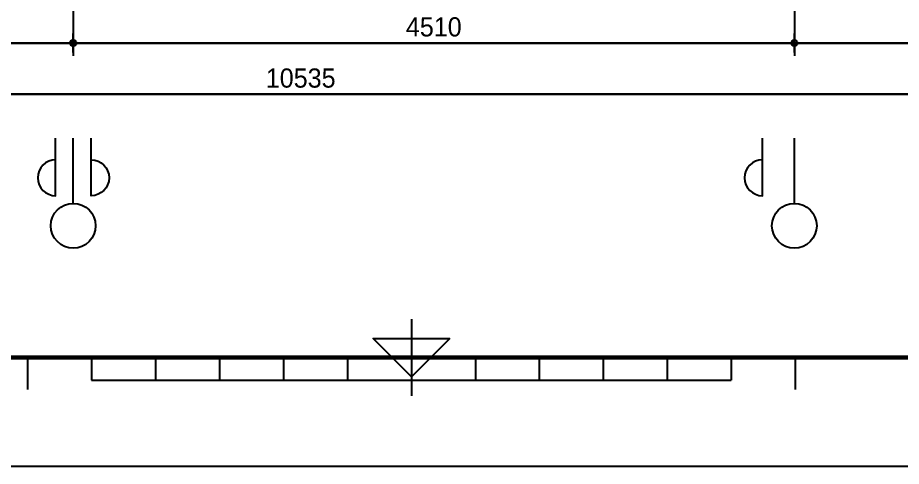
# Model space of a CAD drawing. Header units: millimetres. Extents: x -24416 to 92204, y -190080 to 23760.
# Drawn here: x 14378 to 19904, y -23760 to -20954 of the extents above; entities that cross this region are included whole.
import ezdxf

# ---------------------------------------------------------------- set-up
doc = ezdxf.new("R2010")
doc.units = ezdxf.units.MM
doc.header["$LTSCALE"] = 50
doc.linetypes.add('AUDIT_D_220706163347-0', pattern=[0])
doc.layers.get('defpoints').update_dxf_attribs({"color": 139})
for name, color, linetype in [('A-치수', 7, 'AUDIT_D_220706163347-0'), ('AA-BORD-FORM', 7, 'Continuous'), ('AA-XXXX-DIMS', 7, 'Continuous'), ('DIM', 7, 'AUDIT_D_220706163347-0')]:
    doc.layers.add(name, color=color, linetype=linetype)
doc.styles.add('HAUD01', font='Dotum.ttf')
doc.styles.add('맑은고딕', font='malgun.ttf', dxfattribs={"width": 0.9})
doc.dimstyles.new('DIM_40', dxfattribs={"dimscale": 40, "dimtxt": 3, "dimasz": 1, "dimexe": 2, "dimexo": 2, "dimgap": 1, "dimtad": 1, "dimdec": 0, "dimzin": 0, "dimdsep": 46, "dimtxsty": '맑은고딕', "dimblk1": 'DIMDOT', "dimblk2": 'DIMDOT', "dimsah": 1, "dimcen": 0.09, "dimdle": 2, "dimclrd": 7, "dimclre": 7, "dimclrt": 3, "dimadec": 0, "dimazin": 0, "dimtfac": 1, "dimtdec": 0, "dimtix": 1, "dimtmove": 2, "dimatfit": 3, "dimldrblk": 'DIMDOT', "dimfxl": 2, "dimtolj": 1, "dimtzin": 0, "dimarcsym": 0})

# ---------------------------------------------------------------- blocks, each defined once
blk = doc.blocks.new('DIMDOT')
at = {"layer": 'AA-XXXX-DIMS'}
for p, q in [((0, -1.5), (0, 1.5)), ((-1.5, 0), (1.5, 0))]:
    blk.add_line(p, q, dxfattribs=at)
for radius in [0.5, 0.25]:
    blk.add_circle((0, 0), radius, dxfattribs=at)
blk = doc.blocks.new('*D808')
at = {"layer": 'defpoints', "color": 0, "transparency": 16777216}
for p in [(10880, -43592.1), (21415, -43592.1), (21415, -45192.1)]:
    blk.add_point(p, dxfattribs=at)
at = {"layer": 'DIM', "color": 7, "lineweight": -2, "transparency": 16777216}
for p, q in [((10880, -43672.1), (10880, -45272.1)), ((21415, -43672.1), (21415, -45272.1)), ((10920, -45192.1), (21375, -45192.1))]:
    blk.add_line(p, q, dxfattribs=at)
at = {"layer": 'DIM', "color": 7, "lineweight": -2, "transparency": 16777216, "xscale": 40, "yscale": 40, "zscale": 40, "rotation": 180}
blk.add_blockref('DIMDOT', (10880, -45192.1), dxfattribs=at)
at = {"layer": 'DIM', "color": 7, "lineweight": -2, "transparency": 16777216, "xscale": 40, "yscale": 40, "zscale": 40}
blk.add_blockref('DIMDOT', (21415, -45192.1), dxfattribs=at)
at = {"layer": 'DIM', "color": 3, "transparency": 16777216, "insert": (16147.5, -45092), "char_height": 120, "attachment_point": 5, "style": 'HAUD01'}
blk.add_mtext('\\A1;10535', dxfattribs=at)
blk = doc.blocks.new('*D809')
at = {"layer": 'defpoints', "color": 0, "transparency": 16777216}
for p in [(10880, -43592.1), (14725, -43592.1), (14725, -44872.1)]:
    blk.add_point(p, dxfattribs=at)
at = {"layer": 'DIM', "color": 7, "lineweight": -2, "transparency": 16777216}
for p, q in [((10880, -43672.1), (10880, -44952.1)), ((14725, -43672.1), (14725, -44952.1)), ((10920, -44872.1), (14685, -44872.1))]:
    blk.add_line(p, q, dxfattribs=at)
at = {"layer": 'DIM', "color": 7, "lineweight": -2, "transparency": 16777216, "xscale": 40, "yscale": 40, "zscale": 40, "rotation": 180}
blk.add_blockref('DIMDOT', (10880, -44872.1), dxfattribs=at)
at = {"layer": 'DIM', "color": 7, "lineweight": -2, "transparency": 16777216, "xscale": 40, "yscale": 40, "zscale": 40}
blk.add_blockref('DIMDOT', (14725, -44872.1), dxfattribs=at)
at = {"layer": 'DIM', "color": 3, "transparency": 16777216, "insert": (12802.5, -44772), "char_height": 120, "attachment_point": 5, "style": 'HAUD01'}
blk.add_mtext('\\A1;3845', dxfattribs=at)
blk = doc.blocks.new('*D810')
at = {"layer": 'defpoints', "color": 0, "transparency": 16777216}
for p in [(14725, -43592.1), (19235, -43592.1), (19235, -44872.1)]:
    blk.add_point(p, dxfattribs=at)
at = {"layer": 'DIM', "color": 7, "lineweight": -2, "transparency": 16777216}
for p, q in [((14725, -43672.1), (14725, -44952.1)), ((19235, -43672.1), (19235, -44952.1)), ((14765, -44872.1), (19195, -44872.1))]:
    blk.add_line(p, q, dxfattribs=at)
at = {"layer": 'DIM', "color": 7, "lineweight": -2, "transparency": 16777216, "xscale": 40, "yscale": 40, "zscale": 40, "rotation": 180}
blk.add_blockref('DIMDOT', (14725, -44872.1), dxfattribs=at)
at = {"layer": 'DIM', "color": 7, "lineweight": -2, "transparency": 16777216, "xscale": 40, "yscale": 40, "zscale": 40}
blk.add_blockref('DIMDOT', (19235, -44872.1), dxfattribs=at)
at = {"layer": 'DIM', "color": 3, "transparency": 16777216, "insert": (16980, -44772), "char_height": 120, "attachment_point": 5, "style": 'HAUD01'}
blk.add_mtext('\\A1;4510', dxfattribs=at)
blk = doc.blocks.new('*D811')
at = {"layer": 'defpoints', "color": 0, "transparency": 16777216}
for p in [(19235, -43592.1), (21415, -43592.1), (21415, -44872.1)]:
    blk.add_point(p, dxfattribs=at)
at = {"layer": 'DIM', "color": 7, "lineweight": -2, "transparency": 16777216}
for p, q in [((19235, -43672.1), (19235, -44952.1)), ((21415, -43672.1), (21415, -44952.1)), ((19275, -44872.1), (21375, -44872.1))]:
    blk.add_line(p, q, dxfattribs=at)
at = {"layer": 'DIM', "color": 7, "lineweight": -2, "transparency": 16777216, "xscale": 40, "yscale": 40, "zscale": 40, "rotation": 180}
blk.add_blockref('DIMDOT', (19235, -44872.1), dxfattribs=at)
at = {"layer": 'DIM', "color": 7, "lineweight": -2, "transparency": 16777216, "xscale": 40, "yscale": 40, "zscale": 40}
blk.add_blockref('DIMDOT', (21415, -44872.1), dxfattribs=at)
at = {"layer": 'DIM', "color": 3, "transparency": 16777216, "insert": (20325, -44772), "char_height": 120, "attachment_point": 5, "style": 'HAUD01'}
blk.add_mtext('\\A1;2180', dxfattribs=at)
blk = doc.blocks.new('중심')
at = {"layer": 'DIM'}
blk.add_line((-350, 0), (0, 0), dxfattribs=at)
blk.add_circle((-470, 0), 120, dxfattribs=at)
blk = doc.blocks.new('XR-FORM 청주월명')
at = {"layer": 'AA-BORD-FORM', "color": 2}
for p, q in [((421, 23), (421, 11)), ((361, 17), (361, 12)), ((371, 17), (371, 13.5)), ((381, 17), (381, 13.5)), ((391, 17), (391, 13.5)), ((401, 17), (401, 13.5)), ((411, 17), (411, 13.5)), ((431, 17), (431, 13.5)), ((441, 17), (441, 13.5)), ((451, 17), (451, 13.5)), ((461, 17), (461, 13.5)), ((471, 17), (471, 13.5)), ((481, 17), (481, 12)), ((371, 13.5), (471, 13.5))]:
    blk.add_line(p, q, dxfattribs=at)
at = {"layer": 'AA-BORD-FORM', "color": 1}
blk.add_lwpolyline([(0, 0), (841, 0), (841, 594), (0, 594)], close=True, dxfattribs=at)
at = {"layer": 'AA-BORD-FORM', "color": 2, "const_width": 0.682}
blk.add_lwpolyline([(21, 17), (21, 577), (821, 577), (821, 17)], close=True, dxfattribs=at)
at = {"layer": 'AA-BORD-FORM', "color": 2}
blk.add_lwpolyline([(427, 20), (421, 14), (415, 20)], close=True, dxfattribs=at)
blk = doc.blocks.new('DIM-1108')
at = {"layer": 'DIM'}
for points in [[(14615, -45603.2, 1), (14615, -45827.2), (14615, -45467.2)], [(14837.1, -45603.2, -1), (14837.1, -45827.2), (14837.1, -45467.2)], [(19035, -45603.2, 1), (19035, -45827.2), (19035, -45467.2)]]:
    blk.add_lwpolyline(points, format="xyb", dxfattribs=at)
at = {"layer": 'A-치수', "xscale": 1.166666666666676, "yscale": 1.166666666666676, "zscale": 1.166666666666676, "rotation": 90}
for p in [(14725, -45467.2), (19235, -45467.2)]:
    blk.add_blockref('중심', p, dxfattribs=at)
at = {"layer": 'DIM'}
for base, p1, p2, picture, middle in [((21415, -45192.1), (10880, -43592.1), (21415, -43592.1), '*D808', (16147.5, -45092)), ((14725, -44872.1), (10880, -43592.1), (14725, -43592.1), '*D809', (12802.5, -44772)), ((19235, -44872.1), (14725, -43592.1), (19235, -43592.1), '*D810', (16980, -44772)), ((21415, -44872.1), (19235, -43592.1), (21415, -43592.1), '*D811', (20325, -44772))]:
    dim = blk.add_linear_dim(base=base, p1=p1, p2=p2, angle=180, dimstyle='DIM_40', override={"dimscale": 40, "dimtxsty": 'HAUD01'}, dxfattribs=at)
    dim.commit()
    dim.dimension.update_dxf_attribs({"geometry": picture, "text_midpoint": middle})

msp = doc.modelspace()

# ---------------------------------------------------------------- linework, layer by layer
at = {"layer": 'defpoints'}
for points in [[(23315, -21432.1), (7874.9, -21432.1), (7874.9, -1905.5), (23315, -1905.5)], [(22995, -21112.1), (8194.9, -21112.1), (8194.9, -2225.5), (22995, -2225.5)]]:
    msp.add_lwpolyline(points, close=True, dxfattribs=at)

# ---------------------------------------------------------------- block references
msp.add_blockref('DIM-1108', (0, 23760))
at = {"xscale": 40, "yscale": 40, "zscale": 40}
msp.add_blockref('XR-FORM 청주월명', (0, -23760), dxfattribs=at)

doc.saveas('drawing.dxf')
